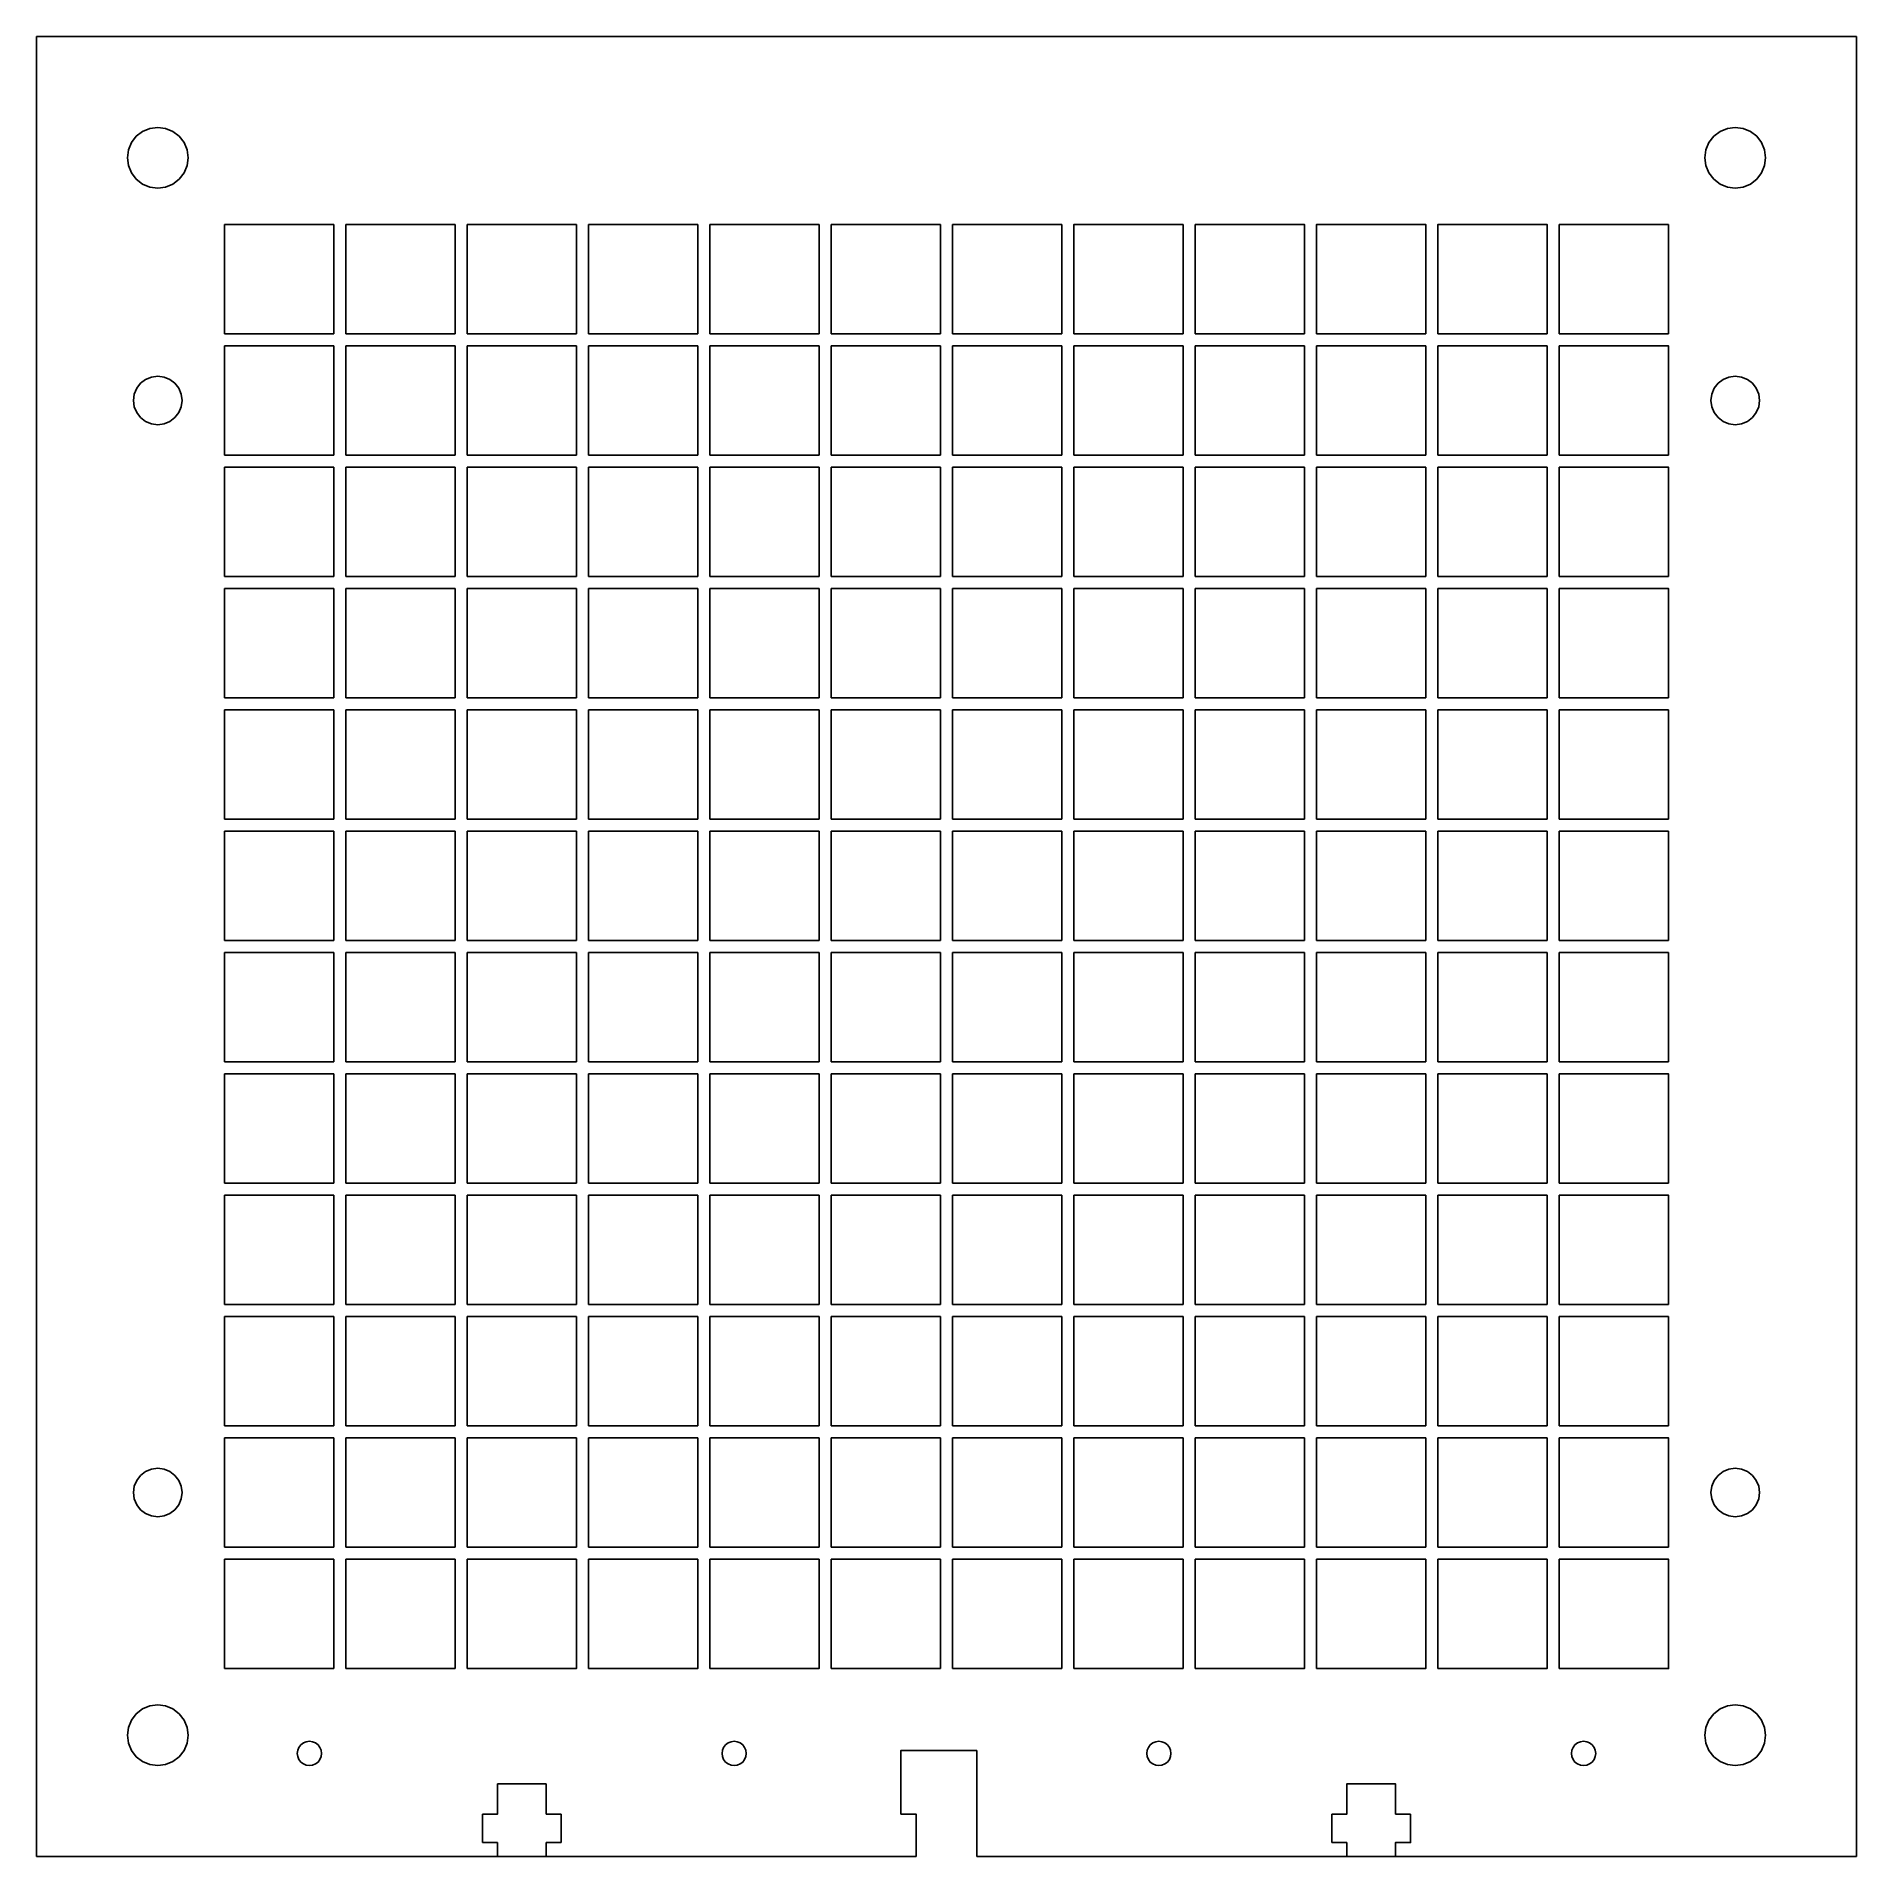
# Model space of a CAD drawing. Extents: x 0 to 300, y 0 to 300.
import ezdxf

# ---------------------------------------------------------------- set-up
doc = ezdxf.new("R2010")
doc.units = 0
doc.layers.get('0').update_dxf_attribs({"linetype": 'CONTINUOUS'})

msp = doc.modelspace()

# ---------------------------------------------------------------- linework, layer by layer
at = {"color": 7}
for points in [[(300.141104, 300.141127), (0.141111, 300.141127)], [(0.141111, 300.141127), (0.141111, 0.141112)], [(300.141104, 0.141112), (300.141104, 300.141127)], [(20.141111, 285.141126), (18.847016, 284.970757)], [(21.435206, 284.970757), (20.141111, 285.141126)], [(280.14111, 285.141126), (278.847017, 284.970757)], [(281.435206, 284.970757), (280.14111, 285.141126)], [(15.810984, 282.641125), (15.311482, 281.435221)], [(16.605577, 283.676661), (15.810984, 282.641125)], [(17.641111, 284.471254), (16.605577, 283.676661)], [(18.847016, 284.970757), (17.641111, 284.471254)], [(22.641111, 284.471254), (21.435206, 284.970757)], [(23.676645, 283.676661), (22.641111, 284.471254)], [(24.471238, 282.641125), (23.676645, 283.676661)], [(24.97074, 281.435221), (24.471238, 282.641125)], [(275.810983, 282.641125), (275.311483, 281.435221)], [(276.605577, 283.676661), (275.810983, 282.641125)], [(277.641112, 284.471254), (276.605577, 283.676661)], [(278.847017, 284.970757), (277.641112, 284.471254)], [(282.641125, 284.471254), (281.435206, 284.970757)], [(283.676654, 283.676661), (282.641125, 284.471254)], [(284.471251, 282.641125), (283.676654, 283.676661)], [(284.970728, 281.435221), (284.471251, 282.641125)], [(15.311482, 281.435221), (15.141111, 280.141127)], [(15.141111, 280.141127), (15.311482, 278.847031)], [(25.141111, 280.141127), (24.97074, 281.435221)], [(24.97074, 278.847031), (25.141111, 280.141127)], [(275.311483, 281.435221), (275.141111, 280.141127)], [(275.141111, 280.141127), (275.311483, 278.847031)], [(285.141106, 280.141127), (284.970728, 281.435221)], [(284.970728, 278.847031), (285.141106, 280.141127)], [(15.311482, 278.847031), (15.810984, 277.641127)], [(15.810984, 277.641127), (16.605577, 276.605591)], [(16.605577, 276.605591), (17.641111, 275.811)], [(22.641111, 275.811), (23.676645, 276.605591)], [(23.676645, 276.605591), (24.471238, 277.641127)], [(24.471238, 277.641127), (24.97074, 278.847031)], [(275.311483, 278.847031), (275.810983, 277.641127)], [(275.810983, 277.641127), (276.605577, 276.605591)], [(276.605577, 276.605591), (277.641112, 275.811)], [(282.641125, 275.811), (283.676654, 276.605591)], [(283.676654, 276.605591), (284.471251, 277.641127)], [(284.471251, 277.641127), (284.970728, 278.847031)], [(17.641111, 275.811), (18.847016, 275.311498)], [(18.847016, 275.311498), (20.141111, 275.141126)], [(20.141111, 275.141126), (21.435206, 275.311498)], [(21.435206, 275.311498), (22.641111, 275.811)], [(277.641112, 275.811), (278.847017, 275.311498)], [(278.847017, 275.311498), (280.14111, 275.141126)], [(280.14111, 275.141126), (281.435206, 275.311498)], [(281.435206, 275.311498), (282.641125, 275.811)], [(31.141111, 269.141127), (31.141111, 251.141127)], [(49.141112, 269.141127), (31.141111, 269.141127)], [(49.141112, 251.141127), (49.141112, 269.141127)], [(51.141111, 269.141127), (51.141111, 251.141127)], [(69.141111, 269.141127), (51.141111, 269.141127)], [(69.141111, 251.141127), (69.141111, 269.141127)], [(71.14111, 251.141127), (71.14111, 269.141127)], [(71.14111, 269.141127), (89.141111, 269.141127)], [(89.141111, 269.141127), (89.141111, 251.141127)], [(91.141113, 251.141127), (91.141113, 269.141127)], [(91.141113, 269.141127), (109.14111, 269.141127)], [(109.14111, 269.141127), (109.14111, 251.141127)], [(111.141112, 251.141127), (111.141112, 269.141127)], [(111.141112, 269.141127), (129.14111, 269.141127)], [(129.14111, 269.141127), (129.14111, 251.141127)], [(131.141112, 269.141127), (131.141112, 251.141127)], [(149.141112, 269.141127), (131.141112, 269.141127)], [(149.141112, 251.141127), (149.141112, 269.141127)], [(151.141111, 269.141127), (151.141111, 251.141127)], [(169.141112, 269.141127), (151.141111, 269.141127)], [(169.141112, 251.141127), (169.141112, 269.141127)], [(171.141111, 251.141127), (171.141111, 269.141127), (189.141111, 269.141127)], [(189.141111, 269.141127), (189.141111, 251.141127)], [(191.14111, 251.141127), (191.14111, 269.141127)], [(191.14111, 269.141127), (209.141111, 269.141127), (209.141111, 251.141127)], [(229.14111, 251.141127), (211.141112, 251.141127), (211.141112, 269.141127), (229.14111, 269.141127), (229.14111, 251.141127)], [(249.14111, 251.141127), (231.141112, 251.141127), (231.141112, 269.141127), (249.14111, 269.141127), (249.14111, 251.141127)], [(251.141111, 251.141127), (251.141111, 269.141127)], [(251.141111, 269.141127), (269.141112, 269.141127)], [(269.141112, 269.141127), (269.141112, 251.141127)], [(31.141111, 251.141127), (49.141112, 251.141127)], [(31.141111, 249.141128), (31.141111, 231.141127)], [(49.141112, 249.141128), (31.141111, 249.141128)], [(49.141112, 231.141127), (49.141112, 249.141128)], [(51.141111, 251.141127), (69.141111, 251.141127)], [(51.141111, 249.141128), (51.141111, 231.141127)], [(69.141111, 249.141128), (51.141111, 249.141128)], [(69.141111, 231.141127), (69.141111, 249.141128)], [(89.141111, 251.141127), (71.14111, 251.141127)], [(71.14111, 249.141128), (89.141111, 249.141128)], [(71.14111, 231.141127), (71.14111, 249.141128)], [(89.141111, 249.141128), (89.141111, 231.141127)], [(109.14111, 251.141127), (91.141113, 251.141127)], [(109.14111, 231.141127), (91.141113, 231.141127), (91.141113, 249.141128), (109.14111, 249.141128), (109.14111, 231.141127)], [(129.14111, 251.141127), (111.141112, 251.141127)], [(111.141112, 231.141127), (111.141112, 249.141128), (129.14111, 249.141128)], [(129.14111, 249.141128), (129.14111, 231.141127)], [(131.141112, 251.141127), (149.141112, 251.141127)], [(131.141112, 249.141128), (131.141112, 231.141127)], [(149.141112, 249.141128), (131.141112, 249.141128)], [(149.141112, 231.141127), (149.141112, 249.141128)], [(151.141111, 251.141127), (169.141112, 251.141127)], [(151.141111, 249.141128), (151.141111, 231.141127)], [(169.141112, 249.141128), (151.141111, 249.141128)], [(169.141112, 231.141127), (169.141112, 249.141128)], [(171.141111, 251.141127), (189.141111, 251.141127)], [(171.141111, 249.141128), (189.141111, 249.141128)], [(171.141111, 231.141127), (171.141111, 249.141128)], [(189.141111, 249.141128), (189.141111, 231.141127)], [(209.141111, 251.141127), (191.14111, 251.141127)], [(191.14111, 249.141128), (209.141111, 249.141128)], [(209.141111, 231.141127), (191.14111, 231.141127), (191.14111, 249.141128)], [(209.141111, 249.141128), (209.141111, 231.141127)], [(211.141112, 249.141128), (229.14111, 249.141128)], [(211.141112, 231.141127), (211.141112, 249.141128)], [(229.14111, 249.141128), (229.14111, 231.141127)], [(249.14111, 231.141127), (231.141112, 231.141127), (231.141112, 249.141128), (249.14111, 249.141128), (249.14111, 231.141127)], [(269.141112, 251.141127), (251.141111, 251.141127)], [(251.141111, 231.141127), (251.141111, 249.141128)], [(251.141111, 249.141128), (269.141112, 249.141128), (269.141112, 231.141127)], [(18.141111, 243.605229), (17.312684, 242.969555)], [(19.105835, 244.00483), (18.141111, 243.605229)], [(20.141111, 244.141127), (19.105835, 244.00483)], [(21.176387, 244.00483), (20.141111, 244.141127)], [(22.141111, 243.605229), (21.176387, 244.00483)], [(22.969538, 242.969555), (22.141111, 243.605229)], [(278.141111, 243.605229), (277.312684, 242.969555)], [(279.105834, 244.00483), (278.141111, 243.605229)], [(280.14111, 244.141127), (279.105834, 244.00483)], [(281.176389, 244.00483), (280.14111, 244.141127)], [(282.141112, 243.605229), (281.176389, 244.00483)], [(282.969547, 242.969555), (282.141112, 243.605229)], [(16.277408, 241.176402), (16.141111, 240.141126)], [(16.141111, 240.141126), (16.277408, 239.105851)], [(16.67701, 242.141128), (16.277408, 241.176402)], [(17.312684, 242.969555), (16.67701, 242.141128)], [(23.605213, 242.141128), (22.969538, 242.969555)], [(24.004814, 241.176402), (23.605213, 242.141128)], [(24.141111, 240.141126), (24.004814, 241.176402)], [(24.004814, 239.105851), (24.141111, 240.141126)], [(276.277409, 241.176402), (276.141112, 240.141126)], [(276.141112, 240.141126), (276.277409, 239.105851)], [(276.67701, 242.141128), (276.277409, 241.176402)], [(277.312684, 242.969555), (276.67701, 242.141128)], [(283.605224, 242.141128), (282.969547, 242.969555)], [(284.004822, 241.176402), (283.605224, 242.141128)], [(284.141108, 240.141126), (284.004822, 241.176402)], [(284.004822, 239.105851), (284.141108, 240.141126)], [(16.277408, 239.105851), (16.67701, 238.141128)], [(16.67701, 238.141128), (17.312684, 237.312701)], [(17.312684, 237.312701), (18.141111, 236.677026)], [(22.141111, 236.677026), (22.969538, 237.312701)], [(22.969538, 237.312701), (23.605213, 238.141128)], [(23.605213, 238.141128), (24.004814, 239.105851)], [(276.277409, 239.105851), (276.67701, 238.141128)], [(276.67701, 238.141128), (277.312684, 237.312701)], [(277.312684, 237.312701), (278.141111, 236.677026)], [(282.141112, 236.677026), (282.969547, 237.312701)], [(282.969547, 237.312701), (283.605224, 238.141128)], [(283.605224, 238.141128), (284.004822, 239.105851)], [(18.141111, 236.677026), (19.105835, 236.277425)], [(19.105835, 236.277425), (20.141111, 236.141129)], [(20.141111, 236.141129), (21.176387, 236.277425)], [(21.176387, 236.277425), (22.141111, 236.677026)], [(278.141111, 236.677026), (279.105834, 236.277425)], [(279.105834, 236.277425), (280.14111, 236.141129)], [(280.14111, 236.141129), (281.176389, 236.277425)], [(281.176389, 236.277425), (282.141112, 236.677026)], [(31.141111, 231.141127), (49.141112, 231.141127)], [(51.141111, 231.141127), (69.141111, 231.141127)], [(89.141111, 231.141127), (71.14111, 231.141127)], [(129.14111, 231.141127), (111.141112, 231.141127)], [(131.141112, 231.141127), (149.141112, 231.141127)], [(151.141111, 231.141127), (169.141112, 231.141127)], [(171.141111, 231.141127), (189.141111, 231.141127)], [(229.14111, 231.141127), (211.141112, 231.141127)], [(269.141112, 231.141127), (251.141111, 231.141127)], [(31.141111, 229.141126), (31.141111, 211.141128)], [(49.141112, 229.141126), (31.141111, 229.141126)], [(49.141112, 211.141128), (49.141112, 229.141126)], [(51.141111, 229.141126), (51.141111, 211.141128)], [(69.141111, 229.141126), (51.141111, 229.141126)], [(69.141111, 211.141128), (69.141111, 229.141126)], [(71.14111, 211.141128), (71.14111, 229.141126)], [(71.14111, 229.141126), (89.141111, 229.141126)], [(89.141111, 229.141126), (89.141111, 211.141128)], [(91.141113, 229.141126), (109.14111, 229.141126)], [(91.141113, 211.141128), (91.141113, 229.141126)], [(109.14111, 229.141126), (109.14111, 211.141128)], [(111.141112, 229.141126), (129.14111, 229.141126)], [(129.14111, 211.141128), (111.141112, 211.141128), (111.141112, 229.141126)], [(129.14111, 229.141126), (129.14111, 211.141128)], [(131.141112, 229.141126), (131.141112, 211.141128)], [(149.141112, 229.141126), (131.141112, 229.141126)], [(149.141112, 211.141128), (149.141112, 229.141126)], [(151.141111, 229.141126), (151.141111, 211.141128)], [(169.141112, 229.141126), (151.141111, 229.141126)], [(169.141112, 211.141128), (169.141112, 229.141126)], [(171.141111, 229.141126), (189.141111, 229.141126), (189.141111, 211.141128)], [(171.141111, 211.141128), (171.141111, 229.141126)], [(191.14111, 229.141126), (209.141111, 229.141126)], [(191.14111, 211.141128), (191.14111, 229.141126)], [(209.141111, 229.141126), (209.141111, 211.141128)], [(229.14111, 211.141128), (211.141112, 211.141128), (211.141112, 229.141126), (229.14111, 229.141126), (229.14111, 211.141128)], [(231.141112, 229.141126), (249.14111, 229.141126)], [(231.141112, 211.141128), (231.141112, 229.141126)], [(249.14111, 229.141126), (249.14111, 211.141128)], [(269.141112, 211.141128), (251.141111, 211.141128), (251.141111, 229.141126), (269.141112, 229.141126), (269.141112, 211.141128)], [(31.141111, 211.141128), (49.141112, 211.141128)], [(51.141111, 211.141128), (69.141111, 211.141128)], [(89.141111, 211.141128), (71.14111, 211.141128)], [(109.14111, 211.141128), (91.141113, 211.141128)], [(131.141112, 211.141128), (149.141112, 211.141128)], [(151.141111, 211.141128), (169.141112, 211.141128)], [(171.141111, 211.141128), (189.141111, 211.141128)], [(209.141111, 211.141128), (191.14111, 211.141128)], [(249.14111, 211.141128), (231.141112, 211.141128)], [(31.141111, 209.141126), (31.141111, 191.141128)], [(49.141112, 209.141126), (31.141111, 209.141126)], [(49.141112, 191.141128), (49.141112, 209.141126)], [(51.141111, 209.141126), (51.141111, 191.141128)], [(69.141111, 209.141126), (51.141111, 209.141126)], [(69.141111, 191.141128), (69.141111, 209.141126)], [(71.14111, 191.141128), (71.14111, 209.141126)], [(71.14111, 209.141126), (89.141111, 209.141126)], [(89.141111, 209.141126), (89.141111, 191.141128)], [(91.141113, 191.141128), (91.141113, 209.141126)], [(91.141113, 209.141126), (109.14111, 209.141126)], [(109.14111, 209.141126), (109.14111, 191.141128)], [(129.14111, 191.141128), (111.141112, 191.141128), (111.141112, 209.141126), (129.14111, 209.141126), (129.14111, 191.141128)], [(131.141112, 209.141126), (131.141112, 191.141128)], [(149.141112, 209.141126), (131.141112, 209.141126)], [(149.141112, 191.141128), (149.141112, 209.141126)], [(151.141111, 209.141126), (151.141111, 191.141128)], [(169.141112, 209.141126), (151.141111, 209.141126)], [(169.141112, 191.141128), (169.141112, 209.141126)], [(171.141111, 191.141128), (171.141111, 209.141126)], [(171.141111, 209.141126), (189.141111, 209.141126)], [(189.141111, 209.141126), (189.141111, 191.141128)], [(191.14111, 191.141128), (191.14111, 209.141126)], [(191.14111, 209.141126), (209.141111, 209.141126)], [(209.141111, 209.141126), (209.141111, 191.141128)], [(229.14111, 191.141128), (211.141112, 191.141128), (211.141112, 209.141126), (229.14111, 209.141126), (229.14111, 191.141128)], [(231.141112, 191.141128), (231.141112, 209.141126)], [(231.141112, 209.141126), (249.14111, 209.141126), (249.14111, 191.141128)], [(269.141112, 191.141128), (251.141111, 191.141128), (251.141111, 209.141126), (269.141112, 209.141126), (269.141112, 191.141128)], [(31.141111, 191.141128), (49.141112, 191.141128)], [(31.141111, 189.141127), (31.141111, 171.141126)], [(49.141112, 189.141127), (31.141111, 189.141127)], [(49.141112, 171.141126), (49.141112, 189.141127)], [(51.141111, 191.141128), (69.141111, 191.141128)], [(51.141111, 189.141127), (51.141111, 171.141126)], [(69.141111, 189.141127), (51.141111, 189.141127)], [(69.141111, 171.141126), (69.141111, 189.141127)], [(89.141111, 191.141128), (71.14111, 191.141128)], [(89.141111, 171.141126), (71.14111, 171.141126), (71.14111, 189.141127), (89.141111, 189.141127), (89.141111, 171.141126)], [(109.14111, 191.141128), (91.141113, 191.141128)], [(109.14111, 171.141126), (91.141113, 171.141126), (91.141113, 189.141127), (109.14111, 189.141127), (109.14111, 171.141126)], [(129.14111, 171.141126), (111.141112, 171.141126), (111.141112, 189.141127), (129.14111, 189.141127), (129.14111, 171.141126)], [(131.141112, 191.141128), (149.141112, 191.141128)], [(131.141112, 189.141127), (131.141112, 171.141126)], [(149.141112, 189.141127), (131.141112, 189.141127)], [(149.141112, 171.141126), (149.141112, 189.141127)], [(151.141111, 191.141128), (169.141112, 191.141128)], [(151.141111, 189.141127), (151.141111, 171.141126)], [(169.141112, 189.141127), (151.141111, 189.141127)], [(169.141112, 171.141126), (169.141112, 189.141127)], [(171.141111, 191.141128), (189.141111, 191.141128)], [(171.141111, 171.141126), (171.141111, 189.141127)], [(171.141111, 189.141127), (189.141111, 189.141127)], [(189.141111, 189.141127), (189.141111, 171.141126)], [(209.141111, 191.141128), (191.14111, 191.141128)], [(191.14111, 171.141126), (191.14111, 189.141127), (209.141111, 189.141127), (209.141111, 171.141126)], [(211.141112, 171.141126), (211.141112, 189.141127)], [(229.14111, 189.141127), (229.14111, 171.141126), (211.141112, 171.141126)], [(211.141112, 189.141127), (229.14111, 189.141127)], [(249.14111, 191.141128), (231.141112, 191.141128)], [(231.141112, 189.141127), (249.14111, 189.141127)], [(249.14111, 171.141126), (231.141112, 171.141126), (231.141112, 189.141127)], [(249.14111, 189.141127), (249.14111, 171.141126)], [(251.141111, 171.141126), (251.141111, 189.141127), (269.141112, 189.141127)], [(269.141112, 189.141127), (269.141112, 171.141126)], [(31.141111, 171.141126), (49.141112, 171.141126)], [(51.141111, 171.141126), (69.141111, 171.141126)], [(131.141112, 171.141126), (149.141112, 171.141126)], [(151.141111, 171.141126), (169.141112, 171.141126)], [(171.141111, 171.141126), (189.141111, 171.141126)], [(209.141111, 171.141126), (191.14111, 171.141126)], [(269.141112, 171.141126), (251.141111, 171.141126)], [(31.141111, 169.141127), (31.141111, 151.141127)], [(49.141112, 169.141127), (31.141111, 169.141127)], [(49.141112, 151.141127), (49.141112, 169.141127)], [(51.141111, 169.141127), (51.141111, 151.141127)], [(69.141111, 169.141127), (51.141111, 169.141127)], [(69.141111, 151.141127), (69.141111, 169.141127)], [(71.14111, 169.141127), (89.141111, 169.141127)], [(71.14111, 151.141127), (71.14111, 169.141127)], [(89.141111, 169.141127), (89.141111, 151.141127)], [(109.14111, 151.141127), (91.141113, 151.141127), (91.141113, 169.141127), (109.14111, 169.141127)], [(109.14111, 169.141127), (109.14111, 151.141127)], [(111.141112, 151.141127), (111.141112, 169.141127), (129.14111, 169.141127)], [(129.14111, 169.141127), (129.14111, 151.141127)], [(131.141112, 169.141127), (131.141112, 151.141127)], [(149.141112, 169.141127), (131.141112, 169.141127)], [(149.141112, 151.141127), (149.141112, 169.141127)], [(151.141111, 169.141127), (151.141111, 151.141127)], [(169.141112, 169.141127), (151.141111, 169.141127)], [(169.141112, 151.141127), (169.141112, 169.141127)], [(171.141111, 151.141127), (171.141111, 169.141127), (189.141111, 169.141127)], [(189.141111, 169.141127), (189.141111, 151.141127)], [(209.141111, 151.141127), (191.14111, 151.141127), (191.14111, 169.141127), (209.141111, 169.141127), (209.141111, 151.141127)], [(211.141112, 169.141127), (229.14111, 169.141127)], [(211.141112, 151.141127), (211.141112, 169.141127)], [(229.14111, 169.141127), (229.14111, 151.141127)], [(231.141112, 151.141127), (231.141112, 169.141127), (249.14111, 169.141127), (249.14111, 151.141127)], [(251.141111, 151.141127), (251.141111, 169.141127)], [(251.141111, 169.141127), (269.141112, 169.141127)], [(269.141112, 169.141127), (269.141112, 151.141127)], [(31.141111, 151.141127), (49.141112, 151.141127)], [(51.141111, 151.141127), (69.141111, 151.141127)], [(89.141111, 151.141127), (71.14111, 151.141127)], [(129.14111, 151.141127), (111.141112, 151.141127)], [(131.141112, 151.141127), (149.141112, 151.141127)], [(151.141111, 151.141127), (169.141112, 151.141127)], [(171.141111, 151.141127), (189.141111, 151.141127)], [(229.14111, 151.141127), (211.141112, 151.141127)], [(249.14111, 151.141127), (231.141112, 151.141127)], [(269.141112, 151.141127), (251.141111, 151.141127)], [(31.141111, 149.141131), (31.141111, 131.141138)], [(49.141112, 149.141131), (31.141111, 149.141131)], [(49.141112, 131.141138), (49.141112, 149.141131)], [(51.141111, 149.141131), (51.141111, 131.141138)], [(69.141111, 149.141131), (51.141111, 149.141131)], [(69.141111, 131.141138), (69.141111, 149.141131)], [(71.14111, 131.141138), (71.14111, 149.141131), (89.141111, 149.141131)], [(89.141111, 149.141131), (89.141111, 131.141138)], [(91.141113, 131.141138), (91.141113, 149.141131), (109.14111, 149.141131), (109.14111, 131.141138)], [(111.141112, 131.141138), (111.141112, 149.141131)], [(111.141112, 149.141131), (129.14111, 149.141131)], [(129.14111, 149.141131), (129.14111, 131.141138)], [(131.141112, 149.141131), (131.141112, 131.141138)], [(149.141112, 149.141131), (131.141112, 149.141131)], [(149.141112, 131.141138), (149.141112, 149.141131)], [(151.141111, 149.141131), (151.141111, 131.141138)], [(169.141112, 149.141131), (151.141111, 149.141131)], [(169.141112, 131.141138), (169.141112, 149.141131)], [(171.141111, 131.141138), (171.141111, 149.141131), (189.141111, 149.141131)], [(189.141111, 149.141131), (189.141111, 131.141138)], [(191.14111, 131.141138), (191.14111, 149.141131)], [(191.14111, 149.141131), (209.141111, 149.141131), (209.141111, 131.141138)], [(211.141112, 149.141131), (229.14111, 149.141131)], [(229.14111, 131.141138), (211.141112, 131.141138), (211.141112, 149.141131)], [(229.14111, 149.141131), (229.14111, 131.141138)], [(231.141112, 131.141138), (231.141112, 149.141131)], [(231.141112, 149.141131), (249.14111, 149.141131), (249.14111, 131.141138)], [(251.141111, 149.141131), (269.141112, 149.141131)], [(251.141111, 131.141138), (251.141111, 149.141131)], [(269.141112, 149.141131), (269.141112, 131.141138)], [(31.141111, 131.141138), (49.141112, 131.141138)], [(31.141111, 129.141114), (31.141111, 111.141122)], [(49.141112, 129.141114), (31.141111, 129.141114)], [(49.141112, 111.141122), (49.141112, 129.141114)], [(51.141111, 131.141138), (69.141111, 131.141138)], [(51.141111, 129.141114), (51.141111, 111.141122)], [(69.141111, 129.141114), (51.141111, 129.141114)], [(69.141111, 111.141122), (69.141111, 129.141114)], [(89.141111, 131.141138), (71.14111, 131.141138)], [(71.14111, 129.141114), (89.141111, 129.141114)], [(89.141111, 111.141122), (71.14111, 111.141122), (71.14111, 129.141114)], [(89.141111, 129.141114), (89.141111, 111.141122)], [(109.14111, 131.141138), (91.141113, 131.141138)], [(91.141113, 111.141122), (91.141113, 129.141114)], [(91.141113, 129.141114), (109.14111, 129.141114)], [(109.14111, 129.141114), (109.14111, 111.141122)], [(129.14111, 131.141138), (111.141112, 131.141138)], [(111.141112, 111.141122), (111.141112, 129.141114)], [(111.141112, 129.141114), (129.14111, 129.141114), (129.14111, 111.141122)], [(131.141112, 131.141138), (149.141112, 131.141138)], [(131.141112, 129.141114), (131.141112, 111.141122)], [(149.141112, 129.141114), (131.141112, 129.141114)], [(149.141112, 111.141122), (149.141112, 129.141114)], [(151.141111, 131.141138), (169.141112, 131.141138)], [(151.141111, 129.141114), (151.141111, 111.141122)], [(169.141112, 129.141114), (151.141111, 129.141114)], [(169.141112, 111.141122), (169.141112, 129.141114)], [(171.141111, 131.141138), (189.141111, 131.141138)], [(171.141111, 111.141122), (171.141111, 129.141114), (189.141111, 129.141114)], [(189.141111, 129.141114), (189.141111, 111.141122)], [(209.141111, 131.141138), (191.14111, 131.141138)], [(191.14111, 111.141122), (191.14111, 129.141114)], [(191.14111, 129.141114), (209.141111, 129.141114), (209.141111, 111.141122)], [(211.141112, 129.141114), (229.14111, 129.141114)], [(211.141112, 111.141122), (211.141112, 129.141114)], [(229.14111, 129.141114), (229.14111, 111.141122)], [(249.14111, 131.141138), (231.141112, 131.141138)], [(231.141112, 111.141122), (231.141112, 129.141114)], [(231.141112, 129.141114), (249.14111, 129.141114)], [(249.14111, 129.141114), (249.14111, 111.141122)], [(269.141112, 131.141138), (251.141111, 131.141138)], [(251.141111, 111.141122), (251.141111, 129.141114), (269.141112, 129.141114), (269.141112, 111.141122)], [(31.141111, 111.141122), (49.141112, 111.141122)], [(51.141111, 111.141122), (69.141111, 111.141122)], [(109.14111, 111.141122), (91.141113, 111.141122)], [(129.14111, 111.141122), (111.141112, 111.141122)], [(131.141112, 111.141122), (149.141112, 111.141122)], [(151.141111, 111.141122), (169.141112, 111.141122)], [(171.141111, 111.141122), (189.141111, 111.141122)], [(209.141111, 111.141122), (191.14111, 111.141122)], [(229.14111, 111.141122), (211.141112, 111.141122)], [(249.14111, 111.141122), (231.141112, 111.141122)], [(269.141112, 111.141122), (251.141111, 111.141122)], [(31.141111, 109.141126), (31.141111, 91.141134)], [(49.141112, 109.141126), (31.141111, 109.141126)], [(49.141112, 91.141134), (49.141112, 109.141126)], [(51.141111, 109.141126), (51.141111, 91.141134)], [(69.141111, 109.141126), (51.141111, 109.141126)], [(69.141111, 91.141134), (69.141111, 109.141126)], [(71.14111, 109.141126), (89.141111, 109.141126)], [(89.141111, 91.141134), (71.14111, 91.141134), (71.14111, 109.141126)], [(89.141111, 109.141126), (89.141111, 91.141134)], [(109.14111, 91.141134), (91.141113, 91.141134), (91.141113, 109.141126), (109.14111, 109.141126), (109.14111, 91.141134)], [(111.141112, 91.141134), (111.141112, 109.141126)], [(111.141112, 109.141126), (129.14111, 109.141126)], [(129.14111, 109.141126), (129.14111, 91.141134)], [(131.141112, 109.141126), (131.141112, 91.141134)], [(149.141112, 109.141126), (131.141112, 109.141126)], [(149.141112, 91.141134), (149.141112, 109.141126)], [(151.141111, 109.141126), (151.141111, 91.141134)], [(169.141112, 109.141126), (151.141111, 109.141126)], [(169.141112, 91.141134), (169.141112, 109.141126)], [(171.141111, 109.141126), (189.141111, 109.141126)], [(171.141111, 91.141134), (171.141111, 109.141126)], [(189.141111, 109.141126), (189.141111, 91.141134)], [(191.14111, 109.141126), (209.141111, 109.141126)], [(209.141111, 109.141126), (209.141111, 91.141134), (191.14111, 91.141134)], [(191.14111, 91.141134), (191.14111, 109.141126)], [(229.14111, 91.141134), (211.141112, 91.141134), (211.141112, 109.141126), (229.14111, 109.141126), (229.14111, 91.141134)], [(231.141112, 109.141126), (249.14111, 109.141126), (249.14111, 91.141134)], [(249.14111, 91.141134), (231.141112, 91.141134), (231.141112, 109.141126)], [(251.141111, 91.141134), (251.141111, 109.141126), (269.141112, 109.141126), (269.141112, 91.141134)], [(31.141111, 91.141134), (49.141112, 91.141134)], [(51.141111, 91.141134), (69.141111, 91.141134)], [(129.14111, 91.141134), (111.141112, 91.141134)], [(131.141112, 91.141134), (149.141112, 91.141134)], [(151.141111, 91.141134), (169.141112, 91.141134)], [(171.141111, 91.141134), (189.141111, 91.141134)], [(269.141112, 91.141134), (251.141111, 91.141134)], [(31.141111, 89.141138), (31.141111, 71.141117)], [(49.141112, 89.141138), (31.141111, 89.141138)], [(49.141112, 71.141117), (49.141112, 89.141138)], [(51.141111, 89.141138), (51.141111, 71.141117)], [(69.141111, 89.141138), (51.141111, 89.141138)], [(69.141111, 71.141117), (69.141111, 89.141138)], [(89.141111, 71.141117), (71.14111, 71.141117), (71.14111, 89.141138), (89.141111, 89.141138), (89.141111, 71.141117)], [(91.141113, 71.141117), (91.141113, 89.141138), (109.14111, 89.141138), (109.14111, 71.141117)], [(111.141112, 71.141117), (111.141112, 89.141138)], [(111.141112, 89.141138), (129.14111, 89.141138)], [(129.14111, 89.141138), (129.14111, 71.141117)], [(131.141112, 89.141138), (131.141112, 71.141117)], [(149.141112, 89.141138), (131.141112, 89.141138)], [(149.141112, 71.141117), (149.141112, 89.141138)], [(151.141111, 89.141138), (151.141111, 71.141117)], [(169.141112, 89.141138), (151.141111, 89.141138)], [(169.141112, 71.141117), (169.141112, 89.141138)], [(171.141111, 71.141117), (171.141111, 89.141138), (189.141111, 89.141138)], [(189.141111, 89.141138), (189.141111, 71.141117)], [(191.14111, 89.141138), (209.141111, 89.141138)], [(191.14111, 71.141117), (191.14111, 89.141138)], [(209.141111, 89.141138), (209.141111, 71.141117)], [(211.141112, 71.141117), (211.141112, 89.141138), (229.14111, 89.141138)], [(229.14111, 89.141138), (229.14111, 71.141117)], [(231.141112, 89.141138), (249.14111, 89.141138)], [(249.14111, 71.141117), (231.141112, 71.141117), (231.141112, 89.141138)], [(249.14111, 89.141138), (249.14111, 71.141117)], [(251.141111, 71.141117), (251.141111, 89.141138)], [(251.141111, 89.141138), (269.141112, 89.141138)], [(269.141112, 89.141138), (269.141112, 71.141117)], [(31.141111, 71.141117), (49.141112, 71.141117)], [(31.141111, 69.141121), (31.141111, 51.141129)], [(49.141112, 69.141121), (31.141111, 69.141121)], [(49.141112, 51.141129), (49.141112, 69.141121)], [(51.141111, 71.141117), (69.141111, 71.141117)], [(51.141111, 69.141121), (51.141111, 51.141129)], [(69.141111, 69.141121), (51.141111, 69.141121)], [(69.141111, 51.141129), (69.141111, 69.141121)], [(71.14111, 69.141121), (89.141111, 69.141121)], [(71.14111, 51.141129), (71.14111, 69.141121)], [(89.141111, 69.141121), (89.141111, 51.141129)], [(109.14111, 71.141117), (91.141113, 71.141117)], [(91.141113, 51.141129), (91.141113, 69.141121)], [(91.141113, 69.141121), (109.14111, 69.141121), (109.14111, 51.141129)], [(129.14111, 71.141117), (111.141112, 71.141117)], [(111.141112, 69.141121), (129.14111, 69.141121)], [(111.141112, 51.141129), (111.141112, 69.141121)], [(129.14111, 69.141121), (129.14111, 51.141129)], [(131.141112, 71.141117), (149.141112, 71.141117)], [(131.141112, 69.141121), (131.141112, 51.141129)], [(149.141112, 69.141121), (131.141112, 69.141121)], [(149.141112, 51.141129), (149.141112, 69.141121)], [(151.141111, 71.141117), (169.141112, 71.141117)], [(151.141111, 69.141121), (151.141111, 51.141129)], [(169.141112, 69.141121), (151.141111, 69.141121)], [(169.141112, 51.141129), (169.141112, 69.141121)], [(171.141111, 71.141117), (189.141111, 71.141117)], [(171.141111, 69.141121), (189.141111, 69.141121)], [(171.141111, 51.141129), (171.141111, 69.141121)], [(189.141111, 69.141121), (189.141111, 51.141129)], [(209.141111, 71.141117), (191.14111, 71.141117)], [(191.14111, 51.141129), (191.14111, 69.141121)], [(191.14111, 69.141121), (209.141111, 69.141121)], [(209.141111, 69.141121), (209.141111, 51.141129)], [(229.14111, 71.141117), (211.141112, 71.141117)], [(211.141112, 51.141129), (211.141112, 69.141121)], [(211.141112, 69.141121), (229.14111, 69.141121)], [(229.14111, 69.141121), (229.14111, 51.141129)], [(249.14111, 51.141129), (231.141112, 51.141129), (231.141112, 69.141121), (249.14111, 69.141121), (249.14111, 51.141129)], [(269.141112, 71.141117), (251.141111, 71.141117)], [(251.141111, 51.141129), (251.141111, 69.141121), (269.141112, 69.141121), (269.141112, 51.141129)], [(18.141111, 63.605219), (17.312684, 62.969542)], [(19.105835, 64.004818), (18.141111, 63.605219)], [(20.141111, 64.141131), (19.105835, 64.004818)], [(21.176387, 64.004818), (20.141111, 64.141131)], [(22.141111, 63.605219), (21.176387, 64.004818)], [(22.969538, 62.969542), (22.141111, 63.605219)], [(278.141111, 63.605219), (277.312684, 62.969542)], [(279.105834, 64.004818), (278.141111, 63.605219)], [(280.14111, 64.141131), (279.105834, 64.004818)], [(281.176389, 64.004818), (280.14111, 64.141131)], [(282.141112, 63.605219), (281.176389, 64.004818)], [(282.969547, 62.969542), (282.141112, 63.605219)], [(16.277408, 61.176415), (16.141111, 60.141139)], [(16.141111, 60.141139), (16.277408, 59.105863)], [(16.67701, 62.141135), (16.277408, 61.176415)], [(17.312684, 62.969542), (16.67701, 62.141135)], [(23.605213, 62.141135), (22.969538, 62.969542)], [(24.004814, 61.176415), (23.605213, 62.141135)], [(24.141111, 60.141139), (24.004814, 61.176415)], [(24.004814, 59.105863), (24.141111, 60.141139)], [(276.277409, 61.176415), (276.141112, 60.141139)], [(276.141112, 60.141139), (276.277409, 59.105863)], [(276.67701, 62.141135), (276.277409, 61.176415)], [(277.312684, 62.969542), (276.67701, 62.141135)], [(283.605224, 62.141135), (282.969547, 62.969542)], [(284.004822, 61.176415), (283.605224, 62.141135)], [(284.141108, 60.141139), (284.004822, 61.176415)], [(284.004822, 59.105863), (284.141108, 60.141139)], [(16.277408, 59.105863), (16.67701, 58.141115)], [(16.67701, 58.141115), (17.312684, 57.312708)], [(17.312684, 57.312708), (18.141111, 56.677031)], [(22.141111, 56.677031), (22.969538, 57.312708)], [(22.969538, 57.312708), (23.605213, 58.141115)], [(23.605213, 58.141115), (24.004814, 59.105863)], [(276.277409, 59.105863), (276.67701, 58.141115)], [(276.67701, 58.141115), (277.312684, 57.312708)], [(277.312684, 57.312708), (278.141111, 56.677031)], [(282.141112, 56.677031), (282.969547, 57.312708)], [(282.969547, 57.312708), (283.605224, 58.141115)], [(283.605224, 58.141115), (284.004822, 59.105863)], [(18.141111, 56.677031), (19.105835, 56.277432)], [(19.105835, 56.277432), (20.141111, 56.141119)], [(20.141111, 56.141119), (21.176387, 56.277432)], [(21.176387, 56.277432), (22.141111, 56.677031)], [(278.141111, 56.677031), (279.105834, 56.277432)], [(279.105834, 56.277432), (280.14111, 56.141119)], [(280.14111, 56.141119), (281.176389, 56.277432)], [(281.176389, 56.277432), (282.141112, 56.677031)], [(31.141111, 51.141129), (49.141112, 51.141129)], [(51.141111, 51.141129), (69.141111, 51.141129)], [(89.141111, 51.141129), (71.14111, 51.141129)], [(109.14111, 51.141129), (91.141113, 51.141129)], [(129.14111, 51.141129), (111.141112, 51.141129)], [(131.141112, 51.141129), (149.141112, 51.141129)], [(151.141111, 51.141129), (169.141112, 51.141129)], [(171.141111, 51.141129), (189.141111, 51.141129)], [(209.141111, 51.141129), (191.14111, 51.141129)], [(229.14111, 51.141129), (211.141112, 51.141129)], [(269.141112, 51.141129), (251.141111, 51.141129)], [(31.141111, 49.141133), (31.141111, 31.141141)], [(49.141112, 49.141133), (31.141111, 49.141133)], [(49.141112, 31.141141), (49.141112, 49.141133)], [(51.141111, 49.141133), (51.141111, 31.141141)], [(69.141111, 49.141133), (51.141111, 49.141133)], [(69.141111, 31.141141), (69.141111, 49.141133)], [(71.14111, 31.141141), (71.14111, 49.141133), (89.141111, 49.141133), (89.141111, 31.141141), (71.14111, 31.141141)], [(91.141113, 31.141141), (91.141113, 49.141133), (109.14111, 49.141133), (109.14111, 31.141141), (91.141113, 31.141141)], [(111.141112, 31.141141), (111.141112, 49.141133), (129.14111, 49.141133), (129.14111, 31.141141), (111.141112, 31.141141)], [(131.141112, 49.141133), (131.141112, 31.141141)], [(149.141112, 49.141133), (131.141112, 49.141133)], [(149.141112, 31.141141), (149.141112, 49.141133)], [(151.141111, 49.141133), (151.141111, 31.141141)], [(169.141112, 49.141133), (151.141111, 49.141133)], [(169.141112, 31.141141), (169.141112, 49.141133)], [(171.141111, 31.141141), (171.141111, 49.141133), (189.141111, 49.141133), (189.141111, 31.141141)], [(191.14111, 31.141141), (191.14111, 49.141133), (209.141111, 49.141133), (209.141111, 31.141141), (191.14111, 31.141141)], [(211.141112, 31.141141), (211.141112, 49.141133), (229.14111, 49.141133), (229.14111, 31.141141), (211.141112, 31.141141)], [(231.141112, 31.141141), (231.141112, 49.141133), (249.14111, 49.141133), (249.14111, 31.141141), (231.141112, 31.141141)], [(251.141111, 31.141141), (251.141111, 49.141133), (269.141112, 49.141133), (269.141112, 31.141141), (251.141111, 31.141141)], [(31.141111, 31.141141), (49.141112, 31.141141)], [(51.141111, 31.141141), (69.141111, 31.141141)], [(131.141112, 31.141141), (149.141112, 31.141141)], [(151.141111, 31.141141), (169.141112, 31.141141)], [(171.141111, 31.141141), (189.141111, 31.141141)], [(17.641111, 24.471242), (16.605577, 23.676673)], [(18.847016, 24.970747), (17.641111, 24.471242)], [(20.141111, 25.141125), (18.847016, 24.970747)], [(21.435206, 24.970747), (20.141111, 25.141125)], [(22.641111, 24.471242), (21.435206, 24.970747)], [(23.676645, 23.676673), (22.641111, 24.471242)], [(277.641112, 24.471242), (276.605577, 23.676673)], [(278.847017, 24.970747), (277.641112, 24.471242)], [(280.14111, 25.141125), (278.847017, 24.970747)], [(281.435206, 24.970747), (280.14111, 25.141125)], [(282.641125, 24.471242), (281.435206, 24.970747)], [(283.676654, 23.676673), (282.641125, 24.471242)], [(15.311482, 21.435236), (15.141111, 20.141135)], [(15.810984, 22.641115), (15.311482, 21.435236)], [(16.605577, 23.676673), (15.810984, 22.641115)], [(24.471238, 22.641115), (23.676645, 23.676673)], [(24.97074, 21.435236), (24.471238, 22.641115)], [(25.141111, 20.141135), (24.97074, 21.435236)], [(275.311483, 21.435236), (275.141111, 20.141135)], [(275.810983, 22.641115), (275.311483, 21.435236)], [(276.605577, 23.676673), (275.810983, 22.641115)], [(284.471251, 22.641115), (283.676654, 23.676673)], [(284.970728, 21.435236), (284.471251, 22.641115)], [(285.141106, 20.141135), (284.970728, 21.435236)], [(15.141111, 20.141135), (15.311482, 18.847033)], [(15.311482, 18.847033), (15.810984, 17.641125)], [(24.471238, 17.641125), (24.97074, 18.847033)], [(24.97074, 18.847033), (25.141111, 20.141135)], [(47.14111, 17.141141), (47.072962, 16.623489), (46.873163, 16.141114), (46.555324, 15.726925), (46.141112, 15.409086), (45.658749, 15.209273), (45.141111, 15.141116), (44.623474, 15.209273), (44.141111, 15.409086), (43.726899, 15.726925), (43.40906, 16.141114), (43.209261, 16.623489), (43.141113, 17.141141), (43.209261, 17.658764), (43.40906, 18.141139), (43.726899, 18.555328), (44.141111, 18.873167), (44.623474, 19.07298), (45.141111, 19.141137), (45.658749, 19.07298), (46.141112, 18.873167), (46.555324, 18.555328), (46.873163, 18.141139), (47.072962, 17.658764), (47.14111, 17.141141)], [(117.141111, 17.141141), (117.072963, 16.623489), (116.873161, 16.141114), (116.555325, 15.726925), (116.141111, 15.409086), (115.65875, 15.209273), (115.141113, 15.141116), (114.623472, 15.209273), (114.141112, 15.409086), (113.726897, 15.726925), (113.409061, 16.141114), (113.209259, 16.623489), (113.141111, 17.141141), (113.209259, 17.658764), (113.409061, 18.141139), (113.726897, 18.555328), (114.141112, 18.873167), (114.623472, 19.07298), (115.141113, 19.141137), (115.65875, 19.07298), (116.141111, 18.873167), (116.555325, 18.555328), (116.873161, 18.141139), (117.072963, 17.658764), (117.141111, 17.141141)], [(187.141112, 17.141141), (187.072964, 16.623489), (186.873162, 16.141114), (186.555324, 15.726925), (186.141112, 15.409086), (185.658749, 15.209273), (185.141111, 15.141116), (184.623473, 15.209273), (184.14111, 15.409086), (183.726898, 15.726925), (183.409059, 16.141114), (183.20926, 16.623489), (183.141112, 17.141141), (183.20926, 17.658764), (183.409059, 18.141139), (183.726898, 18.555328), (184.14111, 18.873167), (184.623473, 19.07298), (185.141111, 19.141137), (185.658749, 19.07298), (186.141112, 18.873167), (186.555324, 18.555328), (186.873162, 18.141139), (187.072964, 17.658764), (187.141112, 17.141141)], [(257.141111, 17.141141), (257.072963, 16.623489), (256.873163, 16.141114), (256.555325, 15.726925), (256.14111, 15.409086), (255.65875, 15.209273), (255.141112, 15.141116), (254.623474, 15.209273), (254.141111, 15.409086), (253.726896, 15.726925), (253.409061, 16.141114), (253.209258, 16.623489), (253.14111, 17.141141), (253.209258, 17.658764), (253.409061, 18.141139), (253.726896, 18.555328), (254.141111, 18.873167), (254.623474, 19.07298), (255.141112, 19.141137), (255.65875, 19.07298), (256.14111, 18.873167), (256.555325, 18.555328), (256.873163, 18.141139), (257.072963, 17.658764), (257.141111, 17.141141)], [(275.141111, 20.141135), (275.311483, 18.847033)], [(275.311483, 18.847033), (275.810983, 17.641125)], [(284.471251, 17.641125), (284.970728, 18.847033)], [(284.970728, 18.847033), (285.141106, 20.141135)], [(15.810984, 17.641125), (16.605577, 16.605596)], [(16.605577, 16.605596), (17.641111, 15.810999)], [(17.641111, 15.810999), (18.847016, 15.311494)], [(18.847016, 15.311494), (20.141111, 15.141116)], [(20.141111, 15.141116), (21.435206, 15.311494)], [(21.435206, 15.311494), (22.641111, 15.810999)], [(22.641111, 15.810999), (23.676645, 16.605596)], [(23.676645, 16.605596), (24.471238, 17.641125)], [(145.141112, 0.141112), (145.141112, 7.141127), (142.641111, 7.141127), (142.641111, 17.641125), (155.141112, 17.641125)], [(155.141112, 17.641125), (155.141112, 15.141116), (155.141112, 0.141112)], [(275.810983, 17.641125), (276.605577, 16.605596)], [(276.605577, 16.605596), (277.641112, 15.810999)], [(277.641112, 15.810999), (278.847017, 15.311494)], [(278.847017, 15.311494), (280.14111, 15.141116)], [(280.14111, 15.141116), (281.435206, 15.311494)], [(281.435206, 15.311494), (282.641125, 15.810999)], [(282.641125, 15.810999), (283.676654, 16.605596)], [(283.676654, 16.605596), (284.471251, 17.641125)], [(73.641111, 7.141127), (76.141112, 7.141127), (76.141112, 12.141117)], [(76.141112, 12.141117), (84.141112, 12.141117)], [(84.141112, 12.141117), (84.141112, 7.141127)], [(213.64111, 7.141127), (216.141111, 7.141127), (216.141111, 12.141117), (224.141112, 12.141117), (224.141112, 7.141127)], [(73.641111, 2.441111), (73.641111, 7.141127)], [(84.141112, 7.141127), (86.64111, 7.141127)], [(86.64111, 7.141127), (86.64111, 2.441111)], [(86.64111, 7.141127), (86.64111, 2.441111)], [(213.64111, 2.441111), (213.64111, 7.141127)], [(224.141112, 7.141127), (226.641112, 7.141127)], [(226.641112, 7.141127), (226.641112, 2.441111), (224.141112, 2.441111), (224.141112, 0.141112)], [(0.141111, 0.141112), (76.141112, 0.141112)], [(76.141112, 2.441111), (73.641111, 2.441111)], [(76.141112, 2.441111), (76.141112, 0.141112)], [(84.141112, 0.141112), (76.141112, 0.141112)], [(84.141112, 2.441111), (84.141112, 0.141112)], [(84.141112, 2.441111), (86.64111, 2.441111)], [(84.141112, 0.141112), (145.141112, 0.141112)], [(155.141112, 0.141112), (216.141111, 0.141112)], [(216.141111, 2.441111), (213.64111, 2.441111)], [(216.141111, 0.141112), (216.141111, 2.441111)], [(224.141112, 0.141112), (216.141111, 0.141112)], [(224.141112, 0.141112), (300.141104, 0.141112)]]:
    msp.add_lwpolyline(points, dxfattribs=at)

doc.saveas('drawing.dxf')
